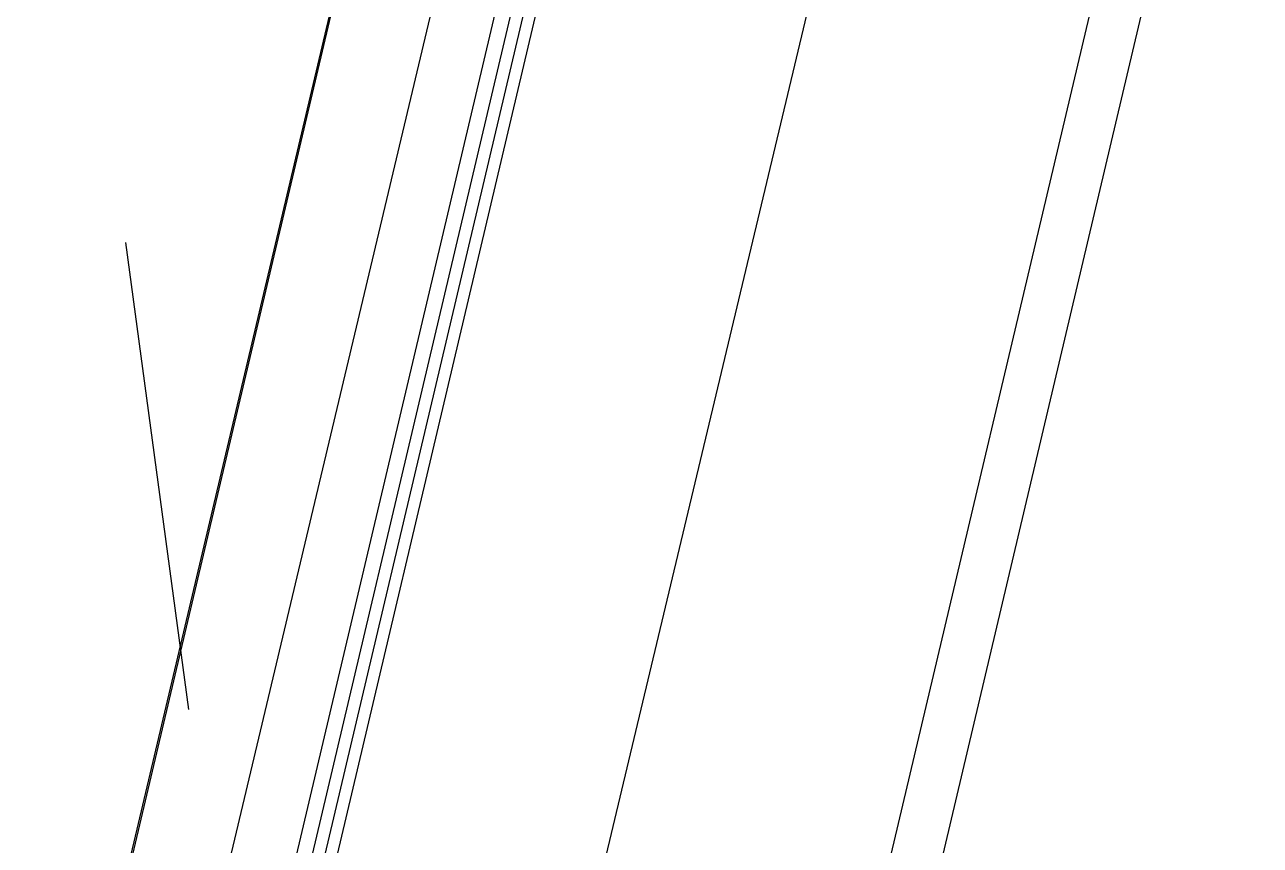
# Model space of a CAD drawing. Header units: feet. Extents: x -84 to 198, y -22 to 181.
# Drawn here: x 133.96 to 135.267, y 104.687 to 105.555 of the extents above; entities that cross this region are included whole.
import ezdxf

# ---------------------------------------------------------------- set-up
doc = ezdxf.new("R2010")
doc.units = ezdxf.units.FT
doc.layers.add('A-LINEA', color=7, linetype='CONTINUOUS')

msp = doc.modelspace()

# ---------------------------------------------------------------- linework, layer by layer
at = {"layer": 'A-LINEA'}
for p, q in [((134.4533, 106.2844), (130.5467, 89.7378)), ((134.3733, 105.9511), (132.6267, 98.5644)), ((134.0533, 104.1511), (134.44, 105.7778)), ((135.1333, 105.7644), (133.3867, 98.3911)), ((134.0667, 105.3244), (134.1333, 104.8311))]:
    msp.add_line(p, q, dxfattribs=at)
for points in [[(124.5867, 91.1511), (131.36, 89.5511), (135.2667, 106.0978)], [(134.8533, 105.8444), (134.4267, 104.0578), (134, 102.2578)], [(134.12, 104.1378), (134.52, 105.8311), (134.5333, 105.8311), (134.5333, 105.8178), (134.1333, 104.1244)], [(134.16, 104.1244), (134.56, 105.8178), (134.5467, 105.8311), (134.5467, 105.8178), (134.1467, 104.1244)]]:
    msp.add_lwpolyline(points, dxfattribs=at)

doc.saveas('drawing.dxf')
